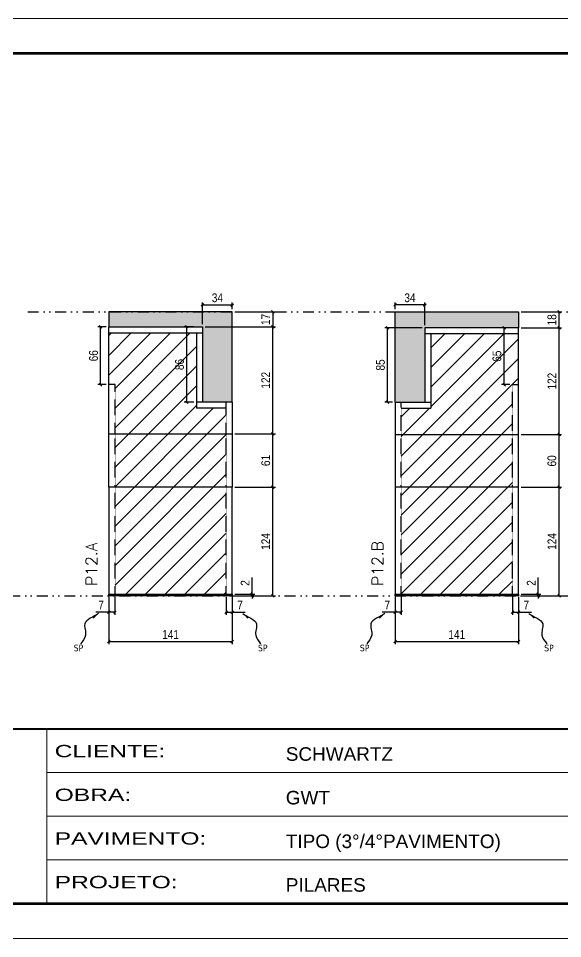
# Model space of a CAD drawing. Extents: x 13770 to 23315, y 867 to 16997.
# Drawn here: x 17963 to 18584, y 11204 to 12254 of the extents above; entities that cross this region are included whole.
import ezdxf

# ---------------------------------------------------------------- set-up
doc = ezdxf.new("R2010")
doc.units = 0
for name, pattern in [('CONTINUO', [0]), ('DASHED', [0.75, 0.5, -0.25]), ('DIVIDE2', [0.625, 0.25, -0.125, 0, -0.125, 0, -0.125]), ('HIDDEN', [0.375, 0.25, -0.125])]:
    doc.linetypes.add(name, pattern=pattern)
for name, color, linetype in [('COTA', 241, 'Continuous'), ('Nível', 160, 'Continuous'), ('Painéis', 200, 'Continuous'), ('SARR_2.2x7', 40, 'Continuous'), ('Sarrafo de Pressão', 42, 'HIDDEN'), ('texto', 7, 'Continuous')]:
    doc.layers.add(name, color=color, linetype=linetype)
for name, color, linetype, lineweight in [('Folhas', 255, 'Continuous', 9), ('Hachura', 251, 'Continuous', 9), ('SARRAFO DE PRESSAO', 251, 'DASHED', 9), ('Texto Seção', 7, 'Continuous', 15)]:
    doc.layers.add(name, color=color, linetype=linetype, lineweight=lineweight)
doc.styles.add('ARIAL', font='arial.ttf')
doc.styles.add('COTA TECNICA', font='techl___.ttf', dxfattribs={"height": 10})
doc.styles.add('COTA TECNICA-50', font='techl___.ttf', dxfattribs={"height": 10})
doc.styles.add('REGUA-120', font='ROMANS.shx', dxfattribs={"height": 15})
doc.styles.get("Standard").update_dxf_attribs({"font": 'arial.ttf'})
doc.styles.add('Tecnologia', font='')
doc.styles.get('Tecnologia').set_extended_font_data('Forgotten Futurist')
doc.dimstyles.new('COTA PAINEL-50', dxfattribs={"dimtxt": 10, "dimasz": 3, "dimexe": 3, "dimexo": 3, "dimgap": 3, "dimtad": 1, "dimdec": 1, "dimzin": 12, "dimdsep": 46, "dimtxsty": 'COTA TECNICA-50', "dimblk1": 'OBLIQUE', "dimblk2": 'OBLIQUE', "dimsah": 1, "dimcen": 0.9, "dimclrd": 4, "dimclre": 4, "dimclrt": 240, "dimadec": 1, "dimazin": 3, "dimtfac": 1, "dimtdec": 1, "dimtmove": 0, "dimatfit": 3, "dimfxl": 1, "dimtolj": 1, "dimtzin": 12, "dimarcsym": 0})
doc.dimstyles.new('PAINEL', dxfattribs={"dimtxt": 10, "dimasz": 3, "dimexe": 3, "dimexo": 3, "dimgap": 3, "dimtad": 1, "dimdec": 1, "dimzin": 12, "dimdsep": 46, "dimtxsty": 'COTA TECNICA', "dimblk1": 'OBLIQUE', "dimblk2": 'OBLIQUE', "dimsah": 1, "dimcen": 0.9, "dimclrd": 4, "dimclre": 4, "dimclrt": 240, "dimadec": 1, "dimazin": 3, "dimtfac": 1, "dimtdec": 1, "dimtmove": 0, "dimatfit": 3, "dimfxl": 1, "dimtolj": 1, "dimtzin": 12, "dimarcsym": 0})
doc.dimstyles.get("Standard").update_dxf_attribs({"dimtxt": 0.18, "dimasz": 0.18, "dimexe": 0.18, "dimexo": 0.0625, "dimgap": 0.09, "dimtad": 0, "dimtih": 1, "dimtoh": 1, "dimdec": 4, "dimzin": 0, "dimdsep": 46, "dimtxsty": 'Standard', "dimcen": 0.09, "dimadec": 0, "dimazin": 0, "dimtfac": 1, "dimtdec": 4, "dimtofl": 0, "dimtmove": 0, "dimatfit": 3, "dimfxl": 1, "dimtolj": 1, "dimtzin": 0, "dimarcsym": 0})

# ---------------------------------------------------------------- blocks, each defined once
blk = doc.blocks.new('9999999999')
at = {"color": 30, "linetype": 'CONTINUO'}
for p, q in [((98564.6, 34230.2), (98564.6, 34429.4)), ((98564.6, 34379.6), (99584, 34379.6)), ((98564.6, 34329.8), (99488, 34329.8)), ((98564.6, 34280), (99488, 34280))]:
    blk.add_line(p, q, dxfattribs=at)
at = {"color": 30, "linetype": 'CONTINUO', "const_width": 2}
blk.add_lwpolyline([(99584, 34230.2), (99584, 34414.4, 0.414214), (99569, 34429.4), (98229, 34429.4, 0.414214), (98214, 34414.4), (98214, 34245.2, 0.414214), (98229, 34230.2), (99584, 34230.2)], format="xyb", dxfattribs=at)
at = {"layer": 'Folhas'}
blk.add_lwpolyline([(98139, 34190.2), (99624, 34190.2), (99624, 35240.2), (98139, 35240.2)], close=True, dxfattribs=at)
at = {"layer": 'Folhas', "color": 30, "const_width": 3}
blk.add_lwpolyline([(98214, 34230.2), (99584, 34230.2), (99584, 35200.2), (98214, 35200.2)], close=True, dxfattribs=at)
at = {"color": 7, "linetype": 'Continuous', "ltscale": 5, "style": 'ARIAL'}
for s, height, p in [('SCHWARTZ', 15.48, (98837.7, 34393.1)), ('GWT', 15.48, (98837.7, 34343.3)), ('TIPO (3°/4°PAVIMENTO)', 15.483, (98837.7, 34293.5)), ('PILARES', 15.48, (98837.7, 34243.7))]:
    blk.add_text(s, height=height, dxfattribs=at).set_placement(p)
at = {"layer": 'Folhas', "color": 7, "style": 'Tecnologia', "width": 1.5}
for s, p in [('CLIENTE:', (98573.7, 34397.2)), ('OBRA:', (98573.7, 34347.3)), ('PAVIMENTO:', (98573.7, 34297.5)), ('PROJETO:', (98573.7, 34247.7))]:
    blk.add_text(s, height=14, dxfattribs=at).set_placement(p)
blk = doc.blocks.new('_Oblique')
at = {"color": 0, "linetype": 'ByBlock', "lineweight": -2}
blk.add_line((-0.5, -0.5), (0.5, 0.5), dxfattribs=at)
blk = doc.blocks.new('*D778')
at = {"layer": 'COTA', "color": 4, "lineweight": -2, "transparency": 16777216}
for p, q in [((18066.1, 11594.3), (18066.1, 11540.1)), ((18207.1, 11594.3), (18207.1, 11540.1)), ((18066.1, 11543.1), (18207.1, 11543.1))]:
    blk.add_line(p, q, dxfattribs=at)
at = {"layer": 'Defpoints', "color": 0, "transparency": 16777216}
for p in [(18066.1, 11597.3), (18207.1, 11597.3), (18207.1, 11543.1)]:
    blk.add_point(p, dxfattribs=at)
at = {"layer": 'COTA', "color": 4, "lineweight": -2, "transparency": 16777216, "xscale": 3, "yscale": 3, "zscale": 3, "rotation": 180}
blk.add_blockref('_Oblique', (18066.1, 11543.1), dxfattribs=at)
at = {"layer": 'COTA', "color": 4, "lineweight": -2, "transparency": 16777216, "xscale": 3, "yscale": 3, "zscale": 3}
blk.add_blockref('_Oblique', (18207.1, 11543.1), dxfattribs=at)
at = {"layer": 'COTA', "color": 240, "transparency": 16777216, "insert": (18136.6, 11551.2), "char_height": 10, "attachment_point": 5, "style": 'COTA TECNICA'}
blk.add_mtext('\\A1;141', dxfattribs=at)
blk = doc.blocks.new('*D779')
at = {"layer": 'COTA', "color": 4, "lineweight": -2, "transparency": 16777216}
for p, q in [((18210.1, 11719.3), (18256.4, 11719.3)), ((18253.4, 11595.3), (18253.4, 11719.3)), ((18210.1, 11595.3), (18256.4, 11595.3))]:
    blk.add_line(p, q, dxfattribs=at)
at = {"layer": 'Defpoints', "color": 0, "transparency": 16777216}
for p in [(18207.1, 11719.3), (18253.4, 11719.3), (18207.1, 11595.3)]:
    blk.add_point(p, dxfattribs=at)
at = {"layer": 'COTA', "color": 4, "lineweight": -2, "transparency": 16777216, "xscale": 3, "yscale": 3, "zscale": 3}
for p, rotation in [((18253.4, 11719.3), 90), ((18253.4, 11595.3), 270)]:
    blk.add_blockref('_Oblique', p, dxfattribs=dict(at, rotation=rotation))
at = {"layer": 'COTA', "color": 240, "transparency": 16777216, "insert": (18245.3, 11657.3), "char_height": 10, "attachment_point": 5, "rotation": 90, "style": 'COTA TECNICA-50'}
blk.add_mtext('\\A1;124', dxfattribs=at)
blk = doc.blocks.new('*D780')
at = {"layer": 'COTA', "color": 4, "lineweight": -2, "transparency": 16777216}
for p, q in [((18229.7, 11597.3), (18229.7, 11616.1)), ((18210.1, 11597.3), (18232.7, 11597.3)), ((18210.1, 11595.3), (18232.7, 11595.3)), ((18229.7, 11595.3), (18229.7, 11597.3)), ((18229.7, 11595.3), (18229.7, 11592.3))]:
    blk.add_line(p, q, dxfattribs=at)
at = {"layer": 'Defpoints', "color": 0, "transparency": 16777216}
for p in [(18207.1, 11597.3), (18207.1, 11595.3), (18229.7, 11595.3)]:
    blk.add_point(p, dxfattribs=at)
at = {"layer": 'COTA', "color": 4, "lineweight": -2, "transparency": 16777216, "xscale": 3, "yscale": 3, "zscale": 3}
for p, rotation in [((18229.7, 11597.3), 270), ((18229.7, 11595.3), 90)]:
    blk.add_blockref('_Oblique', p, dxfattribs=dict(at, rotation=rotation))
at = {"layer": 'COTA', "color": 240, "transparency": 16777216, "insert": (18221.7, 11610), "char_height": 10, "attachment_point": 5, "rotation": 90, "style": 'COTA TECNICA-50'}
blk.add_mtext('\\A1;2', dxfattribs=at)
blk = doc.blocks.new('*D781')
at = {"layer": 'COTA', "color": 4, "linetype": 'ByBlock', "lineweight": -2, "transparency": 16777216}
for p, q in [((18176.1, 11902.3), (18256.4, 11902.3)), ((18253.4, 11780.3), (18253.4, 11902.3)), ((18210.1, 11780.3), (18256.4, 11780.3))]:
    blk.add_line(p, q, dxfattribs=at)
at = {"layer": 'Defpoints', "color": 0, "linetype": 'ByBlock', "transparency": 16777216}
for p in [(18173.1, 11902.3), (18253.4, 11902.3), (18207.1, 11780.3)]:
    blk.add_point(p, dxfattribs=at)
at = {"layer": 'COTA', "color": 4, "linetype": 'ByBlock', "lineweight": -2, "transparency": 16777216, "xscale": 3, "yscale": 3, "zscale": 3}
for p, rotation in [((18253.4, 11902.3), 90), ((18253.4, 11780.3), 270)]:
    blk.add_blockref('_Oblique', p, dxfattribs=dict(at, rotation=rotation))
at = {"layer": 'COTA', "color": 240, "linetype": 'ByBlock', "transparency": 16777216, "insert": (18245.3, 11841.3), "char_height": 10, "attachment_point": 5, "rotation": 90, "style": 'COTA TECNICA'}
blk.add_mtext('\\A1;122', dxfattribs=at)
blk = doc.blocks.new('*D782')
at = {"layer": 'COTA', "color": 4, "lineweight": -2, "transparency": 16777216}
for p, q in [((18066.1, 11592.3), (18066.1, 11573.8)), ((18073.1, 11594.3), (18073.1, 11573.8)), ((18066.1, 11576.8), (18051.4, 11576.8)), ((18073.1, 11576.8), (18066.1, 11576.8))]:
    blk.add_line(p, q, dxfattribs=at)
at = {"layer": 'Defpoints', "color": 0, "transparency": 16777216}
for p in [(18066.1, 11595.3), (18073.1, 11597.3), (18066.1, 11576.8)]:
    blk.add_point(p, dxfattribs=at)
at = {"layer": 'COTA', "color": 4, "lineweight": -2, "transparency": 16777216, "xscale": 3, "yscale": 3, "zscale": 3, "rotation": 180}
blk.add_blockref('_Oblique', (18066.1, 11576.8), dxfattribs=at)
at = {"layer": 'COTA', "color": 4, "lineweight": -2, "transparency": 16777216, "xscale": 3, "yscale": 3, "zscale": 3}
blk.add_blockref('_Oblique', (18073.1, 11576.8), dxfattribs=at)
at = {"layer": 'COTA', "color": 240, "transparency": 16777216, "insert": (18057.3, 11584.9), "char_height": 10, "attachment_point": 5, "style": 'COTA TECNICA-50'}
blk.add_mtext('\\A1;7', dxfattribs=at)
blk = doc.blocks.new('*D783')
at = {"layer": 'COTA', "color": 4, "lineweight": -2, "transparency": 16777216}
for p, q in [((18200.1, 11594.3), (18200.1, 11573.8)), ((18207.1, 11592.3), (18207.1, 11573.8)), ((18200.1, 11576.8), (18207.1, 11576.8)), ((18207.1, 11576.8), (18221.9, 11576.8))]:
    blk.add_line(p, q, dxfattribs=at)
at = {"layer": 'Defpoints', "color": 0, "transparency": 16777216}
for p in [(18200.1, 11597.3), (18207.1, 11595.3), (18207.1, 11576.8)]:
    blk.add_point(p, dxfattribs=at)
at = {"layer": 'COTA', "color": 4, "lineweight": -2, "transparency": 16777216, "xscale": 3, "yscale": 3, "zscale": 3, "rotation": 180}
blk.add_blockref('_Oblique', (18200.1, 11576.8), dxfattribs=at)
at = {"layer": 'COTA', "color": 4, "lineweight": -2, "transparency": 16777216, "xscale": 3, "yscale": 3, "zscale": 3}
blk.add_blockref('_Oblique', (18207.1, 11576.8), dxfattribs=at)
at = {"layer": 'COTA', "color": 240, "transparency": 16777216, "insert": (18216, 11584.9), "char_height": 10, "attachment_point": 5, "style": 'COTA TECNICA-50'}
blk.add_mtext('\\A1;7', dxfattribs=at)
blk = doc.blocks.new('*D784')
at = {"layer": 'COTA', "color": 4, "lineweight": -2, "transparency": 16777216}
for p, q in [((18210.1, 11919.3), (18256.4, 11919.3)), ((18253.4, 11919.3), (18253.4, 11902.3)), ((18176.1, 11902.3), (18256.4, 11902.3))]:
    blk.add_line(p, q, dxfattribs=at)
at = {"layer": 'Defpoints', "color": 0, "transparency": 16777216}
for p in [(18207.1, 11919.3), (18173.1, 11902.3), (18253.4, 11902.3)]:
    blk.add_point(p, dxfattribs=at)
at = {"layer": 'COTA', "color": 4, "lineweight": -2, "transparency": 16777216, "xscale": 3, "yscale": 3, "zscale": 3}
for p, rotation in [((18253.4, 11919.3), 90), ((18253.4, 11902.3), 270)]:
    blk.add_blockref('_Oblique', p, dxfattribs=dict(at, rotation=rotation))
at = {"layer": 'COTA', "color": 240, "transparency": 16777216, "insert": (18245.3, 11910.8), "char_height": 10, "attachment_point": 5, "rotation": 90, "style": 'COTA TECNICA'}
blk.add_mtext('\\A1;17', dxfattribs=at)
blk = doc.blocks.new('*D793')
at = {"layer": 'COTA', "color": 4, "lineweight": -2, "transparency": 16777216}
for p, q in [((18063.1, 11902.3), (18053.7, 11902.3)), ((18056.7, 11836.3), (18056.7, 11902.3)), ((18063.1, 11836.3), (18053.7, 11836.3))]:
    blk.add_line(p, q, dxfattribs=at)
at = {"layer": 'Defpoints', "color": 0, "transparency": 16777216}
for p in [(18056.7, 11902.3), (18066.1, 11902.3), (18066.1, 11836.3)]:
    blk.add_point(p, dxfattribs=at)
at = {"layer": 'COTA', "color": 4, "lineweight": -2, "transparency": 16777216, "xscale": 3, "yscale": 3, "zscale": 3}
for p, rotation in [((18056.7, 11902.3), 90), ((18056.7, 11836.3), 270)]:
    blk.add_blockref('_Oblique', p, dxfattribs=dict(at, rotation=rotation))
at = {"layer": 'COTA', "color": 240, "transparency": 16777216, "insert": (18048.6, 11869.3), "char_height": 10, "attachment_point": 5, "rotation": 90, "style": 'COTA TECNICA'}
blk.add_mtext('\\A1;66', dxfattribs=at)
blk = doc.blocks.new('*D794')
at = {"layer": 'COTA', "color": 4, "lineweight": -2, "transparency": 16777216}
for p, q in [((18210.1, 11780.3), (18256.4, 11780.3)), ((18253.4, 11719.3), (18253.4, 11780.3)), ((18210.1, 11719.3), (18256.4, 11719.3))]:
    blk.add_line(p, q, dxfattribs=at)
at = {"layer": 'Defpoints', "color": 0, "transparency": 16777216}
for p in [(18207.1, 11780.3), (18253.4, 11780.3), (18207.1, 11719.3)]:
    blk.add_point(p, dxfattribs=at)
at = {"layer": 'COTA', "color": 4, "lineweight": -2, "transparency": 16777216, "xscale": 3, "yscale": 3, "zscale": 3}
for p, rotation in [((18253.4, 11780.3), 90), ((18253.4, 11719.3), 270)]:
    blk.add_blockref('_Oblique', p, dxfattribs=dict(at, rotation=rotation))
at = {"layer": 'COTA', "color": 240, "transparency": 16777216, "insert": (18245.3, 11749.8), "char_height": 10, "attachment_point": 5, "rotation": 90, "style": 'COTA TECNICA'}
blk.add_mtext('\\A1;61', dxfattribs=at)
blk = doc.blocks.new('*D795')
at = {"layer": 'COTA', "color": 4, "lineweight": -2, "transparency": 16777216}
for p, q in [((18173.1, 11905.3), (18173.1, 11930.2)), ((18207.1, 11922.3), (18207.1, 11930.2)), ((18173.1, 11927.2), (18207.1, 11927.2))]:
    blk.add_line(p, q, dxfattribs=at)
at = {"layer": 'Defpoints', "color": 0, "transparency": 16777216}
for p in [(18207.1, 11927.2), (18207.1, 11919.3), (18173.1, 11902.3)]:
    blk.add_point(p, dxfattribs=at)
at = {"layer": 'COTA', "color": 4, "lineweight": -2, "transparency": 16777216, "xscale": 3, "yscale": 3, "zscale": 3, "rotation": 180}
blk.add_blockref('_Oblique', (18173.1, 11927.2), dxfattribs=at)
at = {"layer": 'COTA', "color": 4, "lineweight": -2, "transparency": 16777216, "xscale": 3, "yscale": 3, "zscale": 3}
blk.add_blockref('_Oblique', (18207.1, 11927.2), dxfattribs=at)
at = {"layer": 'COTA', "color": 240, "transparency": 16777216, "insert": (18190.1, 11935.4), "char_height": 10, "attachment_point": 5, "style": 'COTA TECNICA'}
blk.add_mtext('\\A1;34', dxfattribs=at)
blk = doc.blocks.new('*D796')
at = {"layer": 'COTA', "color": 4, "lineweight": -2, "transparency": 16777216}
for p, q in [((18163.1, 11902.3), (18152, 11902.3)), ((18155, 11816.3), (18155, 11902.3)), ((18163.1, 11816.3), (18152, 11816.3))]:
    blk.add_line(p, q, dxfattribs=at)
at = {"layer": 'Defpoints', "color": 0, "transparency": 16777216}
for p in [(18155, 11902.3), (18166.1, 11902.3), (18166.1, 11816.3)]:
    blk.add_point(p, dxfattribs=at)
at = {"layer": 'COTA', "color": 4, "lineweight": -2, "transparency": 16777216, "xscale": 3, "yscale": 3, "zscale": 3}
for p, rotation in [((18155, 11902.3), 90), ((18155, 11816.3), 270)]:
    blk.add_blockref('_Oblique', p, dxfattribs=dict(at, rotation=rotation))
at = {"layer": 'COTA', "color": 240, "transparency": 16777216, "insert": (18146.8, 11859.3), "char_height": 10, "attachment_point": 5, "rotation": 90, "style": 'COTA TECNICA'}
blk.add_mtext('\\A1;86', dxfattribs=at)
blk = doc.blocks.new('*D762')
at = {"layer": 'COTA', "color": 4, "lineweight": -2, "transparency": 16777216}
for p, q in [((18393, 11594.3), (18393, 11540.1)), ((18534, 11594.3), (18534, 11540.1)), ((18393, 11543.1), (18534, 11543.1))]:
    blk.add_line(p, q, dxfattribs=at)
at = {"layer": 'Defpoints', "color": 0, "transparency": 16777216}
for p in [(18393, 11597.3), (18534, 11597.3), (18534, 11543.1)]:
    blk.add_point(p, dxfattribs=at)
at = {"layer": 'COTA', "color": 4, "lineweight": -2, "transparency": 16777216, "xscale": 3, "yscale": 3, "zscale": 3, "rotation": 180}
blk.add_blockref('_Oblique', (18393, 11543.1), dxfattribs=at)
at = {"layer": 'COTA', "color": 4, "lineweight": -2, "transparency": 16777216, "xscale": 3, "yscale": 3, "zscale": 3}
blk.add_blockref('_Oblique', (18534, 11543.1), dxfattribs=at)
at = {"layer": 'COTA', "color": 240, "transparency": 16777216, "insert": (18463.5, 11551.2), "char_height": 10, "attachment_point": 5, "style": 'COTA TECNICA'}
blk.add_mtext('\\A1;141', dxfattribs=at)
blk = doc.blocks.new('*D763')
at = {"layer": 'COTA', "color": 4, "lineweight": -2, "transparency": 16777216}
for p, q in [((18537, 11719.3), (18583.3, 11719.3)), ((18580.3, 11595.3), (18580.3, 11719.3)), ((18537, 11595.3), (18583.3, 11595.3))]:
    blk.add_line(p, q, dxfattribs=at)
at = {"layer": 'Defpoints', "color": 0, "transparency": 16777216}
for p in [(18534, 11719.3), (18580.3, 11719.3), (18534, 11595.3)]:
    blk.add_point(p, dxfattribs=at)
at = {"layer": 'COTA', "color": 4, "lineweight": -2, "transparency": 16777216, "xscale": 3, "yscale": 3, "zscale": 3}
for p, rotation in [((18580.3, 11719.3), 90), ((18580.3, 11595.3), 270)]:
    blk.add_blockref('_Oblique', p, dxfattribs=dict(at, rotation=rotation))
at = {"layer": 'COTA', "color": 240, "transparency": 16777216, "insert": (18572.2, 11657.3), "char_height": 10, "attachment_point": 5, "rotation": 90, "style": 'COTA TECNICA-50'}
blk.add_mtext('\\A1;124', dxfattribs=at)
blk = doc.blocks.new('*D764')
at = {"layer": 'COTA', "color": 4, "lineweight": -2, "transparency": 16777216}
for p, q in [((18556.5, 11597.3), (18556.5, 11616.1)), ((18537, 11597.3), (18559.5, 11597.3)), ((18537, 11595.3), (18559.5, 11595.3)), ((18556.5, 11595.3), (18556.5, 11597.3)), ((18556.5, 11595.3), (18556.5, 11592.3))]:
    blk.add_line(p, q, dxfattribs=at)
at = {"layer": 'Defpoints', "color": 0, "transparency": 16777216}
for p in [(18534, 11597.3), (18534, 11595.3), (18556.5, 11595.3)]:
    blk.add_point(p, dxfattribs=at)
at = {"layer": 'COTA', "color": 4, "lineweight": -2, "transparency": 16777216, "xscale": 3, "yscale": 3, "zscale": 3}
for p, rotation in [((18556.5, 11597.3), 270), ((18556.5, 11595.3), 90)]:
    blk.add_blockref('_Oblique', p, dxfattribs=dict(at, rotation=rotation))
at = {"layer": 'COTA', "color": 240, "transparency": 16777216, "insert": (18548.5, 11610), "char_height": 10, "attachment_point": 5, "rotation": 90, "style": 'COTA TECNICA-50'}
blk.add_mtext('\\A1;2', dxfattribs=at)
blk = doc.blocks.new('*D765')
at = {"layer": 'COTA', "color": 4, "lineweight": -2, "transparency": 16777216}
for p, q in [((18393, 11592.3), (18393, 11573.8)), ((18400, 11594.3), (18400, 11573.8)), ((18393, 11576.8), (18378.3, 11576.8)), ((18400, 11576.8), (18393, 11576.8))]:
    blk.add_line(p, q, dxfattribs=at)
at = {"layer": 'Defpoints', "color": 0, "transparency": 16777216}
for p in [(18393, 11595.3), (18400, 11597.3), (18393, 11576.8)]:
    blk.add_point(p, dxfattribs=at)
at = {"layer": 'COTA', "color": 4, "lineweight": -2, "transparency": 16777216, "xscale": 3, "yscale": 3, "zscale": 3, "rotation": 180}
blk.add_blockref('_Oblique', (18393, 11576.8), dxfattribs=at)
at = {"layer": 'COTA', "color": 4, "lineweight": -2, "transparency": 16777216, "xscale": 3, "yscale": 3, "zscale": 3}
blk.add_blockref('_Oblique', (18400, 11576.8), dxfattribs=at)
at = {"layer": 'COTA', "color": 240, "transparency": 16777216, "insert": (18384.2, 11584.9), "char_height": 10, "attachment_point": 5, "style": 'COTA TECNICA-50'}
blk.add_mtext('\\A1;7', dxfattribs=at)
blk = doc.blocks.new('*D766')
at = {"layer": 'COTA', "color": 4, "lineweight": -2, "transparency": 16777216}
for p, q in [((18527, 11594.3), (18527, 11573.8)), ((18534, 11592.3), (18534, 11573.8)), ((18527, 11576.8), (18534, 11576.8)), ((18534, 11576.8), (18548.8, 11576.8))]:
    blk.add_line(p, q, dxfattribs=at)
at = {"layer": 'Defpoints', "color": 0, "transparency": 16777216}
for p in [(18527, 11597.3), (18534, 11595.3), (18534, 11576.8)]:
    blk.add_point(p, dxfattribs=at)
at = {"layer": 'COTA', "color": 4, "lineweight": -2, "transparency": 16777216, "xscale": 3, "yscale": 3, "zscale": 3, "rotation": 180}
blk.add_blockref('_Oblique', (18527, 11576.8), dxfattribs=at)
at = {"layer": 'COTA', "color": 4, "lineweight": -2, "transparency": 16777216, "xscale": 3, "yscale": 3, "zscale": 3}
blk.add_blockref('_Oblique', (18534, 11576.8), dxfattribs=at)
at = {"layer": 'COTA', "color": 240, "transparency": 16777216, "insert": (18542.9, 11584.9), "char_height": 10, "attachment_point": 5, "style": 'COTA TECNICA-50'}
blk.add_mtext('\\A1;7', dxfattribs=at)
blk = doc.blocks.new('*D791')
at = {"layer": 'COTA', "color": 4, "lineweight": -2, "transparency": 16777216}
for p, q in [((18537, 11779.3), (18583.3, 11779.3)), ((18580.3, 11719.3), (18580.3, 11779.3)), ((18537, 11719.3), (18583.3, 11719.3))]:
    blk.add_line(p, q, dxfattribs=at)
at = {"layer": 'Defpoints', "color": 0, "transparency": 16777216}
for p in [(18534, 11779.3), (18580.3, 11779.3), (18534, 11719.3)]:
    blk.add_point(p, dxfattribs=at)
at = {"layer": 'COTA', "color": 4, "lineweight": -2, "transparency": 16777216, "xscale": 3, "yscale": 3, "zscale": 3}
for p, rotation in [((18580.3, 11779.3), 90), ((18580.3, 11719.3), 270)]:
    blk.add_blockref('_Oblique', p, dxfattribs=dict(at, rotation=rotation))
at = {"layer": 'COTA', "color": 240, "transparency": 16777216, "insert": (18572.2, 11749.3), "char_height": 10, "attachment_point": 5, "rotation": 90, "style": 'COTA TECNICA'}
blk.add_mtext('\\A1;60', dxfattribs=at)
blk = doc.blocks.new('*D792')
at = {"layer": 'COTA', "color": 4, "lineweight": -2, "transparency": 16777216}
for p, q in [((18393, 11922.3), (18393, 11930.2)), ((18427, 11904.3), (18427, 11930.2)), ((18427, 11927.2), (18393, 11927.2))]:
    blk.add_line(p, q, dxfattribs=at)
at = {"layer": 'Defpoints', "color": 0, "transparency": 16777216}
for p in [(18393, 11927.2), (18393, 11919.3), (18427, 11901.3)]:
    blk.add_point(p, dxfattribs=at)
at = {"layer": 'COTA', "color": 4, "lineweight": -2, "transparency": 16777216, "xscale": 3, "yscale": 3, "zscale": 3, "rotation": 180}
blk.add_blockref('_Oblique', (18393, 11927.2), dxfattribs=at)
at = {"layer": 'COTA', "color": 4, "lineweight": -2, "transparency": 16777216, "xscale": 3, "yscale": 3, "zscale": 3}
blk.add_blockref('_Oblique', (18427, 11927.2), dxfattribs=at)
at = {"layer": 'COTA', "color": 240, "transparency": 16777216, "insert": (18410, 11935.4), "char_height": 10, "attachment_point": 5, "style": 'COTA TECNICA'}
blk.add_mtext('\\A1;34', dxfattribs=at)
blk = doc.blocks.new('*D787')
at = {"layer": 'COTA', "color": 4, "lineweight": -2, "transparency": 16777216}
for p, q in [((18424, 11901.3), (18381.4, 11901.3)), ((18384.4, 11816.3), (18384.4, 11901.3)), ((18390, 11816.3), (18381.4, 11816.3))]:
    blk.add_line(p, q, dxfattribs=at)
at = {"layer": 'Defpoints', "color": 0, "transparency": 16777216}
for p in [(18384.4, 11901.3), (18427, 11901.3), (18393, 11816.3)]:
    blk.add_point(p, dxfattribs=at)
at = {"layer": 'COTA', "color": 4, "lineweight": -2, "transparency": 16777216, "xscale": 3, "yscale": 3, "zscale": 3}
for p, rotation in [((18384.4, 11901.3), 90), ((18384.4, 11816.3), 270)]:
    blk.add_blockref('_Oblique', p, dxfattribs=dict(at, rotation=rotation))
at = {"layer": 'COTA', "color": 240, "transparency": 16777216, "insert": (18376.3, 11858.8), "char_height": 10, "attachment_point": 5, "rotation": 90, "style": 'COTA TECNICA'}
blk.add_mtext('\\A1;85', dxfattribs=at)
blk = doc.blocks.new('*D788')
at = {"layer": 'COTA', "color": 4, "lineweight": -2, "transparency": 16777216}
for p, q in [((18537, 11901.3), (18583.3, 11901.3)), ((18580.3, 11779.3), (18580.3, 11901.3)), ((18537, 11779.3), (18583.3, 11779.3))]:
    blk.add_line(p, q, dxfattribs=at)
at = {"layer": 'Defpoints', "color": 0, "transparency": 16777216}
for p in [(18534, 11901.3), (18580.3, 11901.3), (18534, 11779.3)]:
    blk.add_point(p, dxfattribs=at)
at = {"layer": 'COTA', "color": 4, "lineweight": -2, "transparency": 16777216, "xscale": 3, "yscale": 3, "zscale": 3}
for p, rotation in [((18580.3, 11901.3), 90), ((18580.3, 11779.3), 270)]:
    blk.add_blockref('_Oblique', p, dxfattribs=dict(at, rotation=rotation))
at = {"layer": 'COTA', "color": 240, "transparency": 16777216, "insert": (18572.2, 11840.3), "char_height": 10, "attachment_point": 5, "rotation": 90, "style": 'COTA TECNICA'}
blk.add_mtext('\\A1;122', dxfattribs=at)
blk = doc.blocks.new('*D789')
at = {"layer": 'COTA', "color": 4, "lineweight": -2, "transparency": 16777216}
for p, q in [((18537, 11919.3), (18583.3, 11919.3)), ((18580.3, 11901.3), (18580.3, 11919.3)), ((18537, 11901.3), (18583.3, 11901.3))]:
    blk.add_line(p, q, dxfattribs=at)
at = {"layer": 'Defpoints', "color": 0, "transparency": 16777216}
for p in [(18534, 11919.3), (18580.3, 11919.3), (18534, 11901.3)]:
    blk.add_point(p, dxfattribs=at)
at = {"layer": 'COTA', "color": 4, "lineweight": -2, "transparency": 16777216, "xscale": 3, "yscale": 3, "zscale": 3}
for p, rotation in [((18580.3, 11919.3), 90), ((18580.3, 11901.3), 270)]:
    blk.add_blockref('_Oblique', p, dxfattribs=dict(at, rotation=rotation))
at = {"layer": 'COTA', "color": 240, "transparency": 16777216, "insert": (18572.2, 11910.3), "char_height": 10, "attachment_point": 5, "rotation": 90, "style": 'COTA TECNICA'}
blk.add_mtext('\\A1;18', dxfattribs=at)
blk = doc.blocks.new('*D790')
at = {"layer": 'COTA', "color": 4, "lineweight": -2, "transparency": 16777216}
for p, q in [((18524, 11901.3), (18514.5, 11901.3)), ((18517.5, 11836.3), (18517.5, 11901.3)), ((18524, 11836.3), (18514.5, 11836.3))]:
    blk.add_line(p, q, dxfattribs=at)
at = {"layer": 'Defpoints', "color": 0, "transparency": 16777216}
for p in [(18517.5, 11901.3), (18527, 11901.3), (18527, 11836.3)]:
    blk.add_point(p, dxfattribs=at)
at = {"layer": 'COTA', "color": 4, "lineweight": -2, "transparency": 16777216, "xscale": 3, "yscale": 3, "zscale": 3}
for p, rotation in [((18517.5, 11901.3), 90), ((18517.5, 11836.3), 270)]:
    blk.add_blockref('_Oblique', p, dxfattribs=dict(at, rotation=rotation))
at = {"layer": 'COTA', "color": 240, "transparency": 16777216, "insert": (18509.4, 11868.8), "char_height": 10, "attachment_point": 5, "rotation": 90, "style": 'COTA TECNICA'}
blk.add_mtext('\\A1;65', dxfattribs=at)

msp = doc.modelspace()

# ---------------------------------------------------------------- hatches: boundary and pattern name
at = {"layer": 'COTA'}
h = msp.add_hatch(dxfattribs=at)
h.set_pattern_fill('AR-CONC', color=256, scale=0.03)
h.set_pattern_definition([(50, (1497.0594, 0), (5.4655401, -0.4781726), [0.5715, -6.2865]), (355, (1497.0594, 0), (-1.0573026, 5.7317054), [0.4572, -5.0292175]), (100.451445, (1497.515, -0.04), (4.4082374, 5.2535326), [0.4857003, -5.3427073]), (46.1842, (1497.0594, 1.524), (8.1323712, -1.2612698), [0.85725, -9.42975]), (96.635558, (1497.737, 1.419), (7.122124, 7.4227837), [0.7285507, -8.0140682]), (351.18415, (1497.059, 1.524), (7.122124, 7.4227837), [0.685799, -7.543792]), (21, (1497.8214, 1.143), (4.5484317, -3.0679559), [0.5715, -6.2865]), (326, (1497.8214, 1.143), (1.8540609, 5.525639), [0.4572, -5.0292]), (71.451445, (1498.2004, 0.8873), (6.4024926, 2.457683), [0.4857003, -5.3426981]), (37.5, (1497.0594, 0), (0.0926581, 2.53665117), [0, -4.96824, 0, -5.1054, 0, -5.04825]), (7.5, (1497.0594, 0), (2.00458988, 3.00541724), [0, -2.91084, 0, -4.85394, 0, -1.92405]), (327.5, (1495.3601, 0), (4.06771786, -0.17186232), [0, -1.905, 0, -5.9436, 0, -7.8867]), (317.5, (1494.598, 0), (4.44387544, 0.76279473), [0, -2.4765, 0, -3.94716, 0, -5.6007])])
h.paths.add_polyline_path([(18207.13, 11919.3), (18066.13, 11919.3), (18066.13, 11902.3), (18173.13, 11902.3), (18173.13, 11816.3), (18207.13, 11816.3)])
h = msp.add_hatch(dxfattribs=at)
h.set_pattern_fill('AR-CONC', color=256, scale=0.03)
h.set_pattern_definition([(50, (1823.954, 0), (5.4655401, -0.4781726), [0.5715, -6.2865]), (355, (1823.954, 0), (-1.0573026, 5.7317054), [0.4572, -5.0292175]), (100.451445, (1824.4093, -0.04), (4.4082374, 5.2535326), [0.4857003, -5.3427073]), (46.1842, (1823.954, 1.524), (8.1323712, -1.2612698), [0.85725, -9.42975]), (96.635558, (1824.6315, 1.419), (7.122124, 7.4227837), [0.7285507, -8.0140682]), (351.18415, (1823.954, 1.524), (7.122124, 7.4227837), [0.685799, -7.543792]), (21, (1824.716, 1.143), (4.5484317, -3.0679559), [0.5715, -6.2865]), (326, (1824.716, 1.143), (1.8540609, 5.525639), [0.4572, -5.0292]), (71.451445, (1825.095, 0.8873), (6.4024926, 2.457683), [0.4857003, -5.3426981]), (37.5, (1823.9538, 0), (0.0926581, 2.53665117), [0, -4.96824, 0, -5.1054, 0, -5.04825]), (7.5, (1823.9538, 0), (2.00458988, 3.00541724), [0, -2.91084, 0, -4.85394, 0, -1.92405]), (327.5, (1822.2546, 0), (4.06771786, -0.17186232), [0, -1.905, 0, -5.9436, 0, -7.8867]), (317.5, (1821.4926, 0), (4.44387544, 0.76279473), [0, -2.4765, 0, -3.94716, 0, -5.6007])])
h.paths.add_polyline_path([(18393.02, 11816.3), (18427.02, 11816.3), (18427.02, 11901.3), (18534.02, 11901.3), (18534.02, 11919.3), (18393.02, 11919.3)])
at = {"layer": 'Hachura', "linetype": 'ByBlock'}
h = msp.add_hatch(dxfattribs=at)
h.set_pattern_fill('ANSI31', color=256, scale=5)
h.paths.add_polyline_path([(18073.13, 11597.3), (18200.13, 11597.3), (18200.13, 11719.3), (18073.13, 11719.3)])
h.paths.add_polyline_path([(18200.13, 11719.3), (18200.13, 11780.3), (18073.13, 11780.3), (18073.13, 11719.3)])
h.paths.add_polyline_path([(18166.13, 11895.3), (18066.13, 11895.3), (18066.13, 11836.3), (18073.13, 11836.3), (18073.13, 11780.3), (18200.13, 11780.3), (18200.13, 11809.3), (18166.13, 11809.3), (18166.13, 11816.3)])
h.paths.add_polyline_path([(18527.02, 11836.3), (18534.02, 11836.3), (18534.02, 11894.3), (18434.02, 11894.3), (18434.02, 11816.3), (18434.02, 11809.3), (18400.02, 11809.3), (18400.02, 11779.3), (18527.02, 11779.3)])
h.paths.add_polyline_path([(18527.02, 11719.3), (18527.02, 11779.3), (18400.02, 11779.3), (18400.02, 11719.3)])
h.paths.add_polyline_path([(18527.02, 11719.3), (18400.02, 11719.3), (18400.02, 11597.3), (18527.02, 11597.3)])

# ---------------------------------------------------------------- linework, layer by layer
at = {"layer": 'COTA', "linetype": 'ByBlock'}
for p, q in [((18207.13, 11919.3), (18066.13, 11919.3)), ((18066.13, 11919.3), (18066.13, 11902.3)), ((18207.13, 11816.3), (18207.13, 11919.3)), ((18393.02, 11816.3), (18393.02, 11919.3)), ((18393.02, 11919.3), (18534.02, 11919.3)), ((18534.02, 11919.3), (18534.02, 11901.3)), ((18073.13, 11836.3), (18066.13, 11836.3)), ((18527.02, 11836.3), (18534.02, 11836.3))]:
    msp.add_line(p, q, dxfattribs=at)
at = {"layer": 'COTA'}
for p, q in [((18173.13, 11816.3), (18166.13, 11816.3)), ((18166.13, 11816.3), (18166.13, 11809.3)), ((18427.02, 11816.3), (18434.02, 11816.3)), ((18434.02, 11816.3), (18434.02, 11809.3))]:
    msp.add_line(p, q, dxfattribs=at)
at = {"layer": 'Nível', "color": 4, "linetype": 'DIVIDE2', "ltscale": 50}
for p, q in [((17973.41, 11919.3), (21112.79, 11919.3)), ((13769.54, 11595.3), (21112.79, 11595.3))]:
    msp.add_line(p, q, dxfattribs=at)
at = {"layer": 'Painéis'}
for p, q in [((18066.13, 11902.3), (18173.13, 11902.3)), ((18066.13, 11719.3), (18066.13, 11902.3)), ((18173.13, 11902.3), (18173.13, 11816.3)), ((18534.02, 11901.3), (18427.02, 11901.3)), ((18427.02, 11901.3), (18427.02, 11816.3)), ((18534.02, 11719.3), (18534.02, 11901.3)), ((18207.13, 11816.3), (18173.13, 11816.3)), ((18207.13, 11816.3), (18207.13, 11719.3)), ((18393.02, 11816.3), (18393.02, 11719.3)), ((18393.02, 11816.3), (18427.02, 11816.3)), ((18066.13, 11780.3), (18207.13, 11780.3)), ((18393.02, 11779.3), (18534.02, 11779.3)), ((18207.13, 11719.3), (18066.13, 11719.3)), ((18534.02, 11719.3), (18393.02, 11719.3))]:
    msp.add_line(p, q, dxfattribs=at)
for points in [[(18066.13, 11597.3), (18207.13, 11597.3), (18207.13, 11719.3), (18066.13, 11719.3)], [(18393.02, 11597.3), (18534.02, 11597.3), (18534.02, 11719.3), (18393.02, 11719.3)], [(18066.13, 11597.3), (18207.13, 11597.3), (18207.13, 11595.3), (18066.13, 11595.3)], [(18393.02, 11597.3), (18534.02, 11597.3), (18534.02, 11595.3), (18393.02, 11595.3)]]:
    msp.add_lwpolyline(points, close=True, dxfattribs=at)
at = {"layer": 'SARR_2.2x7'}
for p, q in [((18066.13, 11895.3), (18173.13, 11895.3)), ((18166.13, 11895.3), (18166.13, 11816.3)), ((18534.02, 11894.3), (18427.02, 11894.3)), ((18434.02, 11894.3), (18434.02, 11816.3)), ((18200.13, 11809.3), (18166.13, 11809.3)), ((18400.02, 11809.3), (18434.02, 11809.3))]:
    msp.add_line(p, q, dxfattribs=at)
at = {"layer": 'Sarrafo de Pressão'}
for p, q in [((18073.13, 11780.3), (18073.13, 11836.3)), ((18527.02, 11779.3), (18527.02, 11836.3)), ((18200.13, 11780.3), (18200.13, 11816.3)), ((18400.02, 11779.3), (18400.02, 11816.3)), ((18073.13, 11719.3), (18073.13, 11780.3)), ((18200.13, 11719.3), (18200.13, 11780.3)), ((18400.02, 11719.3), (18400.02, 11779.3)), ((18527.02, 11719.3), (18527.02, 11779.3)), ((18073.13, 11597.3), (18073.13, 11719.3)), ((18200.13, 11597.3), (18200.13, 11719.3)), ((18400.02, 11597.3), (18400.02, 11719.3)), ((18527.02, 11597.3), (18527.02, 11719.3))]:
    msp.add_line(p, q, dxfattribs=at)

# ---------------------------------------------------------------- block references
at = {"layer": 'SARRAFO DE PRESSAO', "color": 6, "linetype": 'ByBlock'}
msp.add_blockref('9999999999', (-80569.48, -22985.99), dxfattribs=at)

# ---------------------------------------------------------------- texts
at = {"layer": 'texto', "color": 0, "char_height": 7.5, "attachment_point": 5}
for insert in [(18031.35, 11535.81), (18241.91, 11535.81), (18358.25, 11535.81), (18568.8, 11535.81)]:
    msp.add_mtext('{\\fTahoma|b0|i0|c0|p34;\\C4;SP}', dxfattribs=dict(at, insert=insert))
at = {"layer": 'Texto Seção', "char_height": 13, "width": 285.3299, "attachment_point": 7, "rotation": 90, "style": 'REGUA-120'}
for s, insert in [('P12.A', (18052.66, 11606.55)), ('P12.B', (18379.55, 11606.55))]:
    msp.add_mtext(s, dxfattribs=dict(at, insert=insert))

# ---------------------------------------------------------------- dimensions: what is measured, and where the dimension line sits
at = {"layer": 'COTA'}
for base, p1, p2, dimstyle, picture, middle in [((18207.13, 11927.18), (18173.13, 11902.3), (18207.13, 11919.3), 'PAINEL', '*D795', (18190.13, 11935.4)), ((18207.13, 11576.79), (18200.13, 11597.3), (18207.13, 11595.3), 'COTA PAINEL-50', '*D783', (18216, 11584.87)), ((18534.02, 11576.79), (18527.02, 11597.3), (18534.02, 11595.3), 'COTA PAINEL-50', '*D766', (18542.89, 11584.87))]:
    dim = msp.add_linear_dim(base=base, p1=p1, p2=p2, dimstyle=dimstyle, dxfattribs=at)
    dim.commit()
    dim.dimension.update_dxf_attribs({"geometry": picture, "text_midpoint": middle})
for base, p1, p2, angle, dimstyle, picture, middle in [((18393.02, 11927.18), (18427.02, 11901.3), (18393.02, 11919.3), 180, 'PAINEL', '*D792', (18410.02, 11935.4)), ((18253.37, 11902.3), (18207.13, 11919.3), (18173.13, 11902.3), 90, 'PAINEL', '*D784', (18245.3, 11910.8)), ((18580.26, 11919.3), (18534.02, 11901.3), (18534.02, 11919.3), 90, 'PAINEL', '*D789', (18572.17, 11910.3)), ((18056.71, 11902.3), (18066.13, 11836.3), (18066.13, 11902.3), 90, 'PAINEL', '*D793', (18048.61, 11869.3)), ((18154.97, 11902.3), (18166.13, 11816.3), (18166.13, 11902.3), 90, 'PAINEL', '*D796', (18146.84, 11859.3)), ((18384.43, 11901.3), (18393.02, 11816.3), (18427.02, 11901.3), 90, 'PAINEL', '*D787', (18376.3, 11858.8)), ((18517.53, 11901.3), (18527.02, 11836.3), (18527.02, 11901.3), 90, 'PAINEL', '*D790', (18509.43, 11868.8)), ((18580.26, 11901.3), (18534.02, 11779.3), (18534.02, 11901.3), 90, 'PAINEL', '*D788', (18572.2, 11840.3)), ((18253.37, 11780.3), (18207.13, 11719.3), (18207.13, 11780.3), 90, 'PAINEL', '*D794', (18245.27, 11749.8)), ((18580.26, 11779.3), (18534.02, 11719.3), (18534.02, 11779.3), 90, 'PAINEL', '*D791', (18572.16, 11749.3)), ((18253.37, 11719.3), (18207.13, 11595.3), (18207.13, 11719.3), 90, 'COTA PAINEL-50', '*D779', (18245.3, 11657.3)), ((18580.26, 11719.3), (18534.02, 11595.3), (18534.02, 11719.3), 90, 'COTA PAINEL-50', '*D763', (18572.19, 11657.3)), ((18066.13, 11576.79), (18073.13, 11597.3), (18066.13, 11595.3), 180, 'COTA PAINEL-50', '*D782', (18057.26, 11584.87)), ((18393.02, 11576.79), (18400.02, 11597.3), (18393.02, 11595.3), 180, 'COTA PAINEL-50', '*D765', (18384.16, 11584.87))]:
    dim = msp.add_linear_dim(base=base, p1=p1, p2=p2, angle=angle, dimstyle=dimstyle, dxfattribs=at)
    dim.commit()
    dim.dimension.update_dxf_attribs({"geometry": picture, "text_midpoint": middle})
at = {"layer": 'COTA', "linetype": 'ByBlock'}
dim = msp.add_linear_dim(base=(18253.37, 11902.3), p1=(18207.13, 11780.3), p2=(18173.13, 11902.3), angle=90, dimstyle='PAINEL', dxfattribs=at)
dim.commit()
dim.dimension.update_dxf_attribs({"geometry": '*D781', "text_midpoint": (18245.31, 11841.3)})
at = {"layer": 'COTA'}
for base, p1, p2, picture, middle in [((18229.66, 11595.3), (18207.13, 11597.3), (18207.13, 11595.3), '*D780', (18229.66, 11610.05)), ((18556.55, 11595.3), (18534.02, 11597.3), (18534.02, 11595.3), '*D764', (18556.55, 11610.05))]:
    dim = msp.add_linear_dim(base=base, p1=p1, p2=p2, angle=90, dimstyle='COTA PAINEL-50', dxfattribs=at)
    dim.commit()
    dim.dimension.update_dxf_attribs({"geometry": picture, "text_midpoint": middle, "dimtype": 160})
for base, p1, p2, picture, middle in [((18207.13, 11543.13), (18066.13, 11597.3), (18207.13, 11597.3), '*D778', (18136.63, 11551.2)), ((18534.02, 11543.13), (18393.02, 11597.3), (18534.02, 11597.3), '*D762', (18463.52, 11551.2))]:
    dim = msp.add_linear_dim(base=base, p1=p1, p2=p2, dimstyle='PAINEL', override={"dimarcsym": 2}, dxfattribs=at)
    dim.commit()
    dim.dimension.update_dxf_attribs({"geometry": picture, "text_midpoint": middle})

# ---------------------------------------------------------------- leaders
at = {"layer": 'COTA', "path_type": 1}
for points in [[(18054.3, 11575.12), (18038.52, 11563.29), (18039.44, 11550.28), (18033.89, 11540.5)], [(18218.96, 11575.12), (18234.74, 11563.29), (18233.82, 11550.28), (18239.37, 11540.5)], [(18381.2, 11575.12), (18365.41, 11563.29), (18366.33, 11550.28), (18360.78, 11540.5)], [(18545.85, 11575.12), (18561.64, 11563.29), (18560.71, 11550.28), (18566.27, 11540.5)]]:
    msp.add_leader(points, dimstyle='Standard', override={"dimasz": 8}, dxfattribs=at)

doc.saveas('drawing.dxf')
